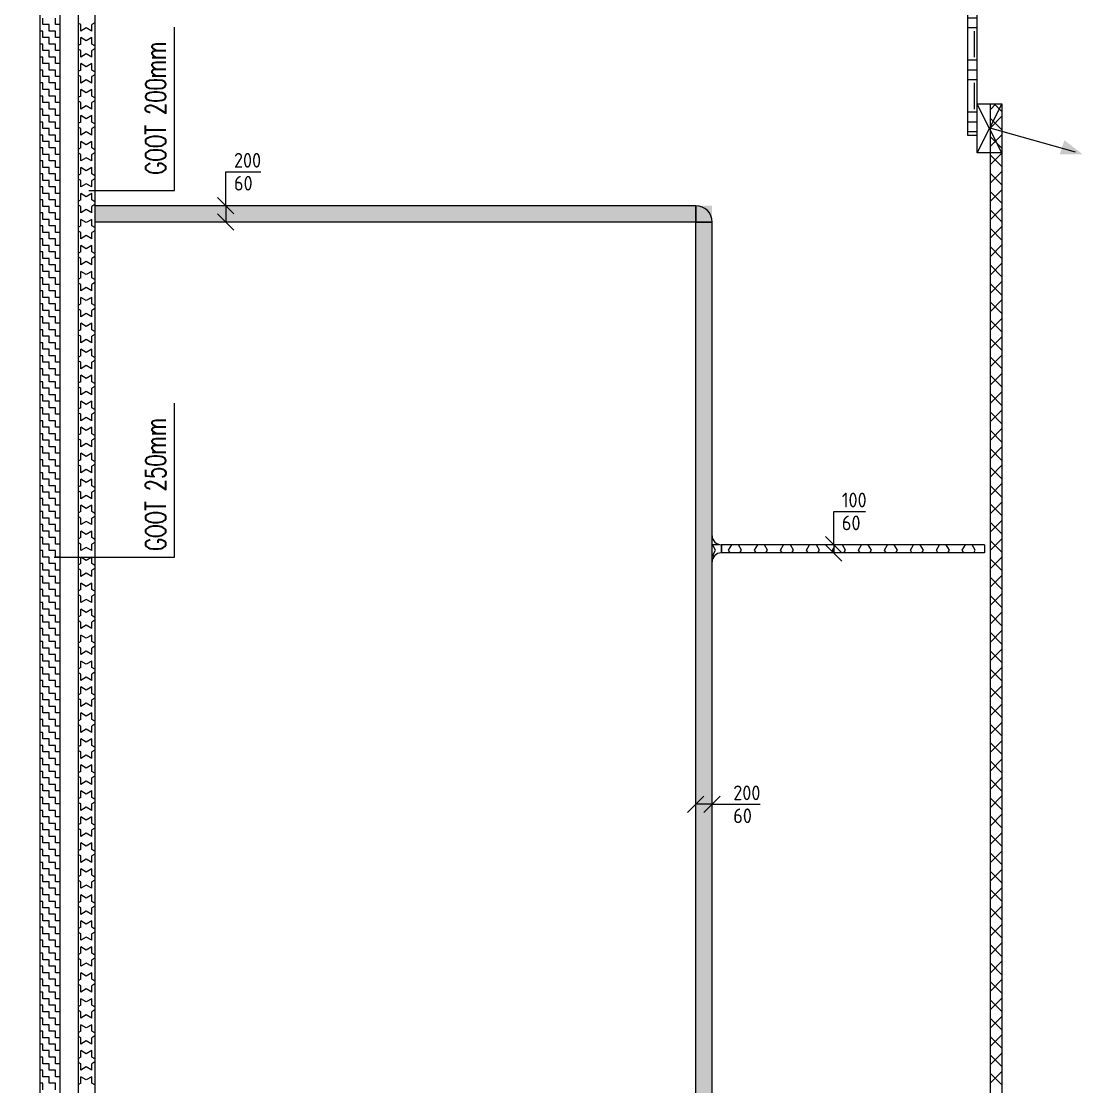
# Model space of a CAD drawing. Header units: millimetres. Extents: x -3262 to 113774, y 0 to 217478.
# Drawn here: x 57602 to 70578, y 180240 to 193261 of the extents above; entities that cross this region are included whole.
import ezdxf

# ---------------------------------------------------------------- set-up
doc = ezdxf.new("R2010")
doc.units = ezdxf.units.MM
doc.header["$LTSCALE"] = 100
for name, color, linetype in [('BL$4----_STEMPEL', 7, 'Continuous'), ('ByLayer', 2, 'Continuous'), ('EL6131--_ENERGIEBEDR (1996)', 2, 'Continuous'), ('EL6131--_GEBOUWINST (1996)', 2, 'Continuous'), ('EL6131--_KG_D', 3, 'Continuous'), ('EM6131--_KG', 1, 'Continuous')]:
    doc.layers.add(name, color=color, linetype=linetype)
doc.styles.add('buro-018', font='BUROFONT.shx', dxfattribs={"height": 180})
doc.styles.add('CofelyArial', font='arial.ttf')
doc.styles.add('ROMANS', font='ROMANS', dxfattribs={"width": 0.7})
doc.styles.add('STABICAD-018', font='ISOCP.SHX', dxfattribs={"height": 1.8})

# ---------------------------------------------------------------- blocks, each defined once
blk = doc.blocks.new('*X80')
at = {"color": 0}
for p, q in [((18552, 8673), (18692, 8813)), ((18716, 8673), (18576, 8813)), ((18776, 8673), (18916, 8813)), ((18941, 8673), (18801, 8813)), ((19001, 8673), (19141, 8813)), ((19165, 8673), (19025, 8813)), ((19225, 8673), (19365, 8813)), ((19390, 8673), (19250, 8813)), ((19450, 8673), (19590, 8813)), ((19614, 8673), (19474, 8813)), ((19674, 8673), (19814, 8813)), ((19839, 8673), (19699, 8813)), ((19899, 8673), (20039, 8813)), ((20064, 8673), (19924, 8813)), ((20123, 8673), (20263, 8813)), ((20288, 8673), (20148, 8813)), ((20348, 8673), (20488, 8813)), ((20513, 8673), (20373, 8813)), ((20572, 8673), (20712, 8813)), ((20737, 8673), (20597, 8813)), ((20797, 8673), (20937, 8813)), ((20962, 8673), (20822, 8813)), ((21021, 8673), (21161, 8813)), ((21186, 8673), (21046, 8813)), ((21246, 8673), (21386, 8813)), ((21411, 8673), (21271, 8813)), ((21470, 8673), (21610, 8813)), ((21635, 8673), (21495, 8813)), ((21695, 8673), (21835, 8813)), ((21860, 8673), (21720, 8813)), ((21919, 8673), (22059, 8813)), ((22084, 8673), (21944, 8813)), ((22144, 8673), (22284, 8813)), ((22309, 8673), (22169, 8813)), ((22368, 8673), (22508, 8813)), ((22533, 8673), (22393, 8813)), ((22593, 8673), (22733, 8813)), ((22758, 8673), (22618, 8813)), ((22817, 8673), (22957, 8813)), ((22982, 8673), (22842, 8813)), ((23042, 8673), (23182, 8813)), ((23207, 8673), (23067, 8813)), ((23266, 8673), (23406, 8813)), ((23431, 8673), (23291, 8813)), ((23491, 8673), (23631, 8813)), ((23656, 8673), (23516, 8813)), ((23715, 8673), (23855, 8813)), ((23880, 8673), (23740, 8813)), ((23940, 8673), (24080, 8813)), ((24105, 8673), (23965, 8813)), ((24164, 8673), (24304, 8813)), ((24329, 8673), (24189, 8813)), ((24389, 8673), (24529, 8813)), ((24554, 8673), (24414, 8813)), ((24613, 8673), (24753, 8813)), ((24778, 8673), (24638, 8813)), ((24838, 8673), (24978, 8813)), ((25003, 8673), (24863, 8813)), ((25062, 8673), (25202, 8813)), ((25227, 8673), (25087, 8813)), ((25287, 8673), (25427, 8813)), ((25452, 8673), (25312, 8813)), ((25511, 8673), (25651, 8813)), ((25676, 8673), (25536, 8813)), ((25736, 8673), (25876, 8813)), ((25901, 8673), (25761, 8813)), ((25960, 8673), (26100, 8813)), ((26125, 8673), (25985, 8813)), ((26185, 8673), (26325, 8813)), ((26350, 8673), (26210, 8813)), ((26409, 8673), (26549, 8813)), ((26574, 8673), (26434, 8813)), ((26634, 8673), (26774, 8813)), ((26799, 8673), (26659, 8813)), ((26858, 8673), (26998, 8813)), ((27023, 8673), (26883, 8813)), ((27083, 8673), (27223, 8813)), ((27248, 8673), (27108, 8813)), ((27307, 8673), (27447, 8813)), ((27472, 8673), (27332, 8813)), ((27532, 8673), (27672, 8813)), ((27697, 8673), (27557, 8813)), ((27756, 8673), (27896, 8813)), ((27921, 8673), (27781, 8813)), ((27981, 8673), (28121, 8813)), ((28146, 8673), (28006, 8813)), ((28205, 8673), (28345, 8813)), ((28370, 8673), (28230, 8813)), ((28430, 8673), (28570, 8813)), ((28595, 8673), (28455, 8813)), ((28654, 8673), (28794, 8813)), ((28819, 8673), (28679, 8813)), ((28879, 8673), (29019, 8813)), ((29044, 8673), (28904, 8813)), ((29103, 8673), (29243, 8813)), ((29268, 8673), (29128, 8813)), ((29328, 8673), (29468, 8813)), ((29493, 8673), (29353, 8813)), ((29552, 8673), (29692, 8813)), ((29717, 8673), (29577, 8813)), ((29777, 8673), (29917, 8813)), ((29942, 8673), (29802, 8813)), ((30001, 8673), (30141, 8813)), ((30166, 8673), (30026, 8813)), ((30226, 8673), (30366, 8813)), ((30391, 8673), (30251, 8813)), ((30450, 8673), (30543, 8766)), ((30543, 8745), (30475, 8813))]:
    blk.add_line(p, q, dxfattribs=at)
blk = doc.blocks.new('NV-1')
at = {"layer": 'ByLayer'}
for p, q in [((0, 4), (7.91, 0)), ((0, 0), (7.91, 4))]:
    blk.add_line(p, q, dxfattribs=at)
blk.add_lwpolyline([(0, 0), (8, 0), (8, 4), (0, 4)], close=True, dxfattribs=at)
blk = doc.blocks.new('PIJL-UIT')
at = {"layer": 'ByLayer', "color": 2}
blk.add_line((0, 0), (2.92, 10.41), dxfattribs=at)
blk.add_solid([(3.23, 11.35), (1.51, 9.11), (3.24, 8.54)], dxfattribs=at)
blk = doc.blocks.new('*X100')
at = {"color": 0}
for p, q in [((30162, 9009), (30162, 9009)), ((30202, 8973), (30202, 9093)), ((30321, 8973), (30321, 9093)), ((30440, 8973), (30440, 9093)), ((30480, 9009), (30798, 9009)), ((30837, 8973), (30837, 9093)), ((30956, 8973), (30956, 9093)), ((31075, 8973), (31075, 9093)), ((31115, 9009), (31432, 9009)), ((31472, 8973), (31472, 9093)), ((31591, 8973), (31591, 9093)), ((31710, 8973), (31710, 9093)), ((31750, 9009), (32068, 9009)), ((32107, 8973), (32107, 9093)), ((32226, 8973), (32226, 9093)), ((32345, 8973), (32345, 9093)), ((32385, 9009), (32702, 9009)), ((32742, 8973), (32742, 9093)), ((32861, 8973), (32861, 9093)), ((32980, 8973), (32980, 9093)), ((33020, 9009), (33338, 9009)), ((33377, 8973), (33377, 9093)), ((33496, 8973), (33496, 9093)), ((33615, 8973), (33615, 9093)), ((33655, 9009), (33972, 9009)), ((34012, 8973), (34012, 9093)), ((34131, 8973), (34131, 9093)), ((34250, 8973), (34250, 9093)), ((34290, 9009), (34608, 9009)), ((34647, 8973), (34647, 9093)), ((34766, 8973), (34766, 9093)), ((34885, 8973), (34885, 9093)), ((34925, 9009), (35242, 9009)), ((35282, 8973), (35282, 9093)), ((35401, 8973), (35401, 9093)), ((35520, 8973), (35520, 9093)), ((35560, 9009), (35878, 9009)), ((35917, 8973), (35917, 9093)), ((36036, 8973), (36036, 9093)), ((36155, 8973), (36155, 9093)), ((36195, 9009), (36512, 9009)), ((36552, 8973), (36552, 9093)), ((36671, 8973), (36671, 9093)), ((36790, 8973), (36790, 9093)), ((36830, 9009), (37148, 9009)), ((37187, 8973), (37187, 9093)), ((37306, 8973), (37306, 9093)), ((37425, 8973), (37425, 9093)), ((37465, 9009), (37782, 9009)), ((37822, 8973), (37822, 9093)), ((37941, 8973), (37941, 9093)), ((38060, 8973), (38060, 9093)), ((38100, 9009), (38418, 9009)), ((38457, 8973), (38457, 9093)), ((38576, 8973), (38576, 9093)), ((38695, 8973), (38695, 9093)), ((38735, 9009), (39052, 9009)), ((39092, 8973), (39092, 9093)), ((39211, 8973), (39211, 9093)), ((39330, 8973), (39330, 9093)), ((39370, 9009), (39688, 9009)), ((39727, 8973), (39727, 9093)), ((39846, 8973), (39846, 9093)), ((39965, 8973), (39965, 9093)), ((40005, 9009), (40322, 9009)), ((40362, 8973), (40362, 9093)), ((40481, 8973), (40481, 9093)), ((40600, 8973), (40600, 9093)), ((40640, 9009), (40958, 9009)), ((40997, 8973), (40997, 9093)), ((41116, 8973), (41116, 9093)), ((41235, 8973), (41235, 9093)), ((41275, 9009), (41592, 9009)), ((41632, 8973), (41632, 9093)), ((41751, 8973), (41751, 9093))]:
    blk.add_line(p, q, dxfattribs=at)
blk = doc.blocks.new('*X103')
at = {"color": 0}
for p, q in [((18494, 20399), (18574, 20399)), ((18574, 20399), (18574, 20436)), ((18574, 20320), (18653, 20320)), ((18574, 20241), (18574, 20320)), ((18653, 20399), (18732, 20399)), ((18653, 20320), (18653, 20399)), ((18732, 20399), (18732, 20436)), ((18732, 20320), (18812, 20320)), ((18732, 20241), (18732, 20320)), ((18812, 20399), (18891, 20399)), ((18812, 20320), (18812, 20399)), ((18891, 20399), (18891, 20436)), ((18891, 20320), (18971, 20320)), ((18891, 20241), (18891, 20320)), ((18971, 20399), (19050, 20399)), ((18971, 20320), (18971, 20399)), ((19050, 20399), (19050, 20436)), ((19050, 20320), (19129, 20320)), ((19050, 20241), (19050, 20320)), ((19129, 20399), (19209, 20399)), ((19129, 20320), (19129, 20399)), ((19209, 20399), (19209, 20436)), ((19209, 20320), (19288, 20320)), ((19209, 20241), (19209, 20320)), ((19288, 20399), (19368, 20399)), ((19288, 20320), (19288, 20399)), ((19368, 20399), (19368, 20436)), ((19368, 20320), (19447, 20320)), ((19368, 20241), (19368, 20320)), ((19447, 20399), (19526, 20399)), ((19447, 20320), (19447, 20399)), ((19526, 20399), (19526, 20436)), ((19526, 20320), (19606, 20320)), ((19526, 20241), (19526, 20320)), ((19606, 20399), (19685, 20399)), ((19606, 20320), (19606, 20399)), ((19685, 20399), (19685, 20436)), ((19685, 20320), (19764, 20320)), ((19685, 20241), (19685, 20320)), ((19764, 20399), (19844, 20399)), ((19764, 20320), (19764, 20399)), ((19844, 20399), (19844, 20436)), ((19844, 20320), (19923, 20320)), ((19844, 20241), (19844, 20320)), ((19923, 20399), (20002, 20399)), ((19923, 20320), (19923, 20399)), ((20002, 20399), (20002, 20436)), ((20002, 20320), (20082, 20320)), ((20002, 20241), (20002, 20320)), ((20082, 20399), (20161, 20399)), ((20082, 20320), (20082, 20399)), ((20161, 20399), (20161, 20436)), ((20161, 20320), (20241, 20320)), ((20161, 20241), (20161, 20320)), ((20241, 20399), (20320, 20399)), ((20241, 20320), (20241, 20399)), ((20320, 20399), (20320, 20436)), ((20320, 20320), (20399, 20320)), ((20320, 20241), (20320, 20320)), ((20399, 20399), (20479, 20399)), ((20399, 20320), (20399, 20399)), ((20479, 20399), (20479, 20436)), ((20479, 20320), (20558, 20320)), ((20479, 20241), (20479, 20320)), ((20558, 20399), (20638, 20399)), ((20558, 20320), (20558, 20399)), ((20638, 20399), (20638, 20436)), ((20638, 20320), (20717, 20320)), ((20638, 20241), (20638, 20320)), ((20717, 20399), (20796, 20399)), ((20717, 20320), (20717, 20399)), ((20796, 20399), (20796, 20436)), ((20796, 20320), (20876, 20320)), ((20796, 20241), (20796, 20320)), ((20876, 20399), (20955, 20399)), ((20876, 20320), (20876, 20399)), ((20955, 20399), (20955, 20436)), ((20955, 20320), (21034, 20320)), ((20955, 20241), (20955, 20320)), ((21034, 20399), (21114, 20399)), ((21034, 20320), (21034, 20399)), ((21114, 20399), (21114, 20436)), ((21114, 20320), (21193, 20320)), ((21114, 20241), (21114, 20320)), ((21193, 20399), (21272, 20399)), ((21193, 20320), (21193, 20399)), ((21272, 20399), (21272, 20436)), ((21272, 20320), (21352, 20320)), ((21272, 20241), (21272, 20320)), ((21352, 20399), (21431, 20399)), ((21352, 20320), (21352, 20399)), ((21431, 20399), (21431, 20436)), ((21431, 20320), (21511, 20320)), ((21431, 20241), (21431, 20320)), ((21511, 20399), (21590, 20399)), ((21511, 20320), (21511, 20399)), ((21590, 20399), (21590, 20436)), ((21590, 20320), (21669, 20320)), ((21590, 20241), (21590, 20320)), ((21669, 20399), (21749, 20399)), ((21669, 20320), (21669, 20399)), ((21749, 20399), (21749, 20436)), ((21749, 20320), (21828, 20320)), ((21749, 20241), (21749, 20320)), ((21828, 20399), (21908, 20399)), ((21828, 20320), (21828, 20399)), ((21908, 20399), (21908, 20436)), ((21908, 20320), (21987, 20320)), ((21908, 20241), (21908, 20320)), ((21987, 20399), (22066, 20399)), ((21987, 20320), (21987, 20399)), ((22066, 20399), (22066, 20436)), ((22066, 20320), (22146, 20320)), ((22066, 20241), (22066, 20320)), ((22146, 20399), (22225, 20399)), ((22146, 20320), (22146, 20399)), ((22225, 20399), (22225, 20436)), ((22225, 20320), (22304, 20320)), ((22225, 20241), (22225, 20320)), ((22304, 20399), (22384, 20399)), ((22304, 20320), (22304, 20399)), ((22384, 20399), (22384, 20436)), ((22384, 20320), (22463, 20320)), ((22384, 20241), (22384, 20320)), ((22463, 20399), (22542, 20399)), ((22463, 20320), (22463, 20399)), ((22542, 20399), (22542, 20436)), ((22542, 20320), (22622, 20320)), ((22542, 20241), (22542, 20320)), ((22622, 20399), (22701, 20399)), ((22622, 20320), (22622, 20399)), ((22701, 20399), (22701, 20436)), ((22701, 20320), (22781, 20320)), ((22701, 20241), (22701, 20320)), ((22781, 20399), (22860, 20399)), ((22781, 20320), (22781, 20399)), ((22860, 20399), (22860, 20436)), ((22860, 20320), (22939, 20320)), ((22860, 20241), (22860, 20320)), ((22939, 20399), (23019, 20399)), ((22939, 20320), (22939, 20399)), ((23019, 20399), (23019, 20436)), ((23019, 20320), (23098, 20320)), ((23019, 20241), (23019, 20320)), ((23098, 20399), (23178, 20399)), ((23098, 20320), (23098, 20399)), ((23178, 20399), (23178, 20436)), ((23178, 20320), (23257, 20320)), ((23178, 20241), (23178, 20320)), ((23257, 20399), (23336, 20399)), ((23257, 20320), (23257, 20399)), ((23336, 20399), (23336, 20436)), ((23336, 20320), (23416, 20320)), ((23336, 20241), (23336, 20320)), ((23416, 20399), (23495, 20399)), ((23416, 20320), (23416, 20399)), ((23495, 20399), (23495, 20436)), ((23495, 20320), (23574, 20320)), ((23495, 20241), (23495, 20320)), ((23574, 20399), (23654, 20399)), ((23574, 20320), (23574, 20399)), ((23654, 20399), (23654, 20436)), ((23654, 20320), (23733, 20320)), ((23654, 20241), (23654, 20320)), ((23733, 20399), (23812, 20399)), ((23733, 20320), (23733, 20399)), ((23812, 20399), (23812, 20436)), ((23812, 20320), (23892, 20320)), ((23812, 20241), (23812, 20320)), ((23892, 20399), (23971, 20399)), ((23892, 20320), (23892, 20399)), ((23971, 20399), (23971, 20436)), ((23971, 20320), (24051, 20320)), ((23971, 20241), (23971, 20320)), ((24051, 20399), (24130, 20399)), ((24051, 20320), (24051, 20399)), ((24130, 20399), (24130, 20436)), ((24130, 20320), (24209, 20320)), ((24130, 20241), (24130, 20320)), ((24209, 20399), (24289, 20399)), ((24209, 20320), (24209, 20399)), ((24289, 20399), (24289, 20436)), ((24289, 20320), (24368, 20320)), ((24289, 20241), (24289, 20320)), ((24368, 20399), (24448, 20399)), ((24368, 20320), (24368, 20399)), ((24448, 20399), (24448, 20436)), ((24448, 20320), (24527, 20320)), ((24448, 20241), (24448, 20320)), ((24527, 20399), (24606, 20399)), ((24527, 20320), (24527, 20399)), ((24606, 20399), (24606, 20436)), ((24606, 20320), (24686, 20320)), ((24606, 20241), (24606, 20320)), ((24686, 20399), (24765, 20399)), ((24686, 20320), (24686, 20399)), ((24765, 20399), (24765, 20436)), ((24765, 20320), (24844, 20320)), ((24765, 20241), (24765, 20320)), ((24844, 20399), (24924, 20399)), ((24844, 20320), (24844, 20399)), ((24924, 20399), (24924, 20436)), ((24924, 20320), (25003, 20320)), ((24924, 20241), (24924, 20320)), ((25003, 20399), (25082, 20399)), ((25003, 20320), (25003, 20399)), ((25082, 20399), (25082, 20436)), ((25082, 20320), (25162, 20320)), ((25082, 20241), (25082, 20320)), ((25162, 20399), (25241, 20399)), ((25162, 20320), (25162, 20399)), ((25241, 20399), (25241, 20436)), ((25241, 20320), (25321, 20320)), ((25241, 20241), (25241, 20320)), ((25321, 20399), (25400, 20399)), ((25321, 20320), (25321, 20399)), ((25400, 20399), (25400, 20436)), ((25400, 20320), (25479, 20320)), ((25400, 20241), (25400, 20320)), ((25479, 20399), (25559, 20399)), ((25479, 20320), (25479, 20399)), ((25559, 20399), (25559, 20436)), ((25559, 20320), (25638, 20320)), ((25559, 20241), (25559, 20320)), ((25638, 20399), (25718, 20399)), ((25638, 20320), (25638, 20399)), ((25718, 20399), (25718, 20436)), ((25718, 20320), (25797, 20320)), ((25718, 20241), (25718, 20320)), ((25797, 20399), (25876, 20399)), ((25797, 20320), (25797, 20399)), ((25876, 20399), (25876, 20436)), ((25876, 20320), (25956, 20320)), ((25876, 20241), (25876, 20320)), ((25956, 20399), (26035, 20399)), ((25956, 20320), (25956, 20399)), ((26035, 20399), (26035, 20436)), ((26035, 20320), (26114, 20320)), ((26035, 20241), (26035, 20320)), ((26114, 20399), (26194, 20399)), ((26114, 20320), (26114, 20399)), ((26194, 20399), (26194, 20436)), ((26194, 20320), (26273, 20320)), ((26194, 20241), (26194, 20320)), ((26273, 20399), (26352, 20399)), ((26273, 20320), (26273, 20399)), ((26352, 20399), (26352, 20436)), ((26352, 20320), (26432, 20320)), ((26352, 20241), (26352, 20320)), ((26432, 20399), (26511, 20399)), ((26432, 20320), (26432, 20399)), ((26511, 20399), (26511, 20436)), ((26511, 20320), (26591, 20320)), ((26511, 20241), (26511, 20320)), ((26591, 20399), (26670, 20399)), ((26591, 20320), (26591, 20399)), ((26670, 20399), (26670, 20436)), ((26670, 20320), (26749, 20320)), ((26670, 20241), (26670, 20320)), ((26749, 20399), (26829, 20399)), ((26749, 20320), (26749, 20399)), ((26829, 20399), (26829, 20436)), ((26829, 20320), (26908, 20320)), ((26829, 20241), (26829, 20320)), ((26908, 20399), (26988, 20399)), ((26908, 20320), (26908, 20399)), ((26988, 20399), (26988, 20436)), ((26988, 20320), (27067, 20320)), ((26988, 20241), (26988, 20320)), ((27067, 20399), (27146, 20399)), ((27067, 20320), (27067, 20399)), ((27146, 20399), (27146, 20436)), ((27146, 20320), (27226, 20320)), ((27146, 20241), (27146, 20320)), ((27226, 20399), (27305, 20399)), ((27226, 20320), (27226, 20399)), ((27305, 20399), (27305, 20436)), ((27305, 20320), (27384, 20320)), ((27305, 20241), (27305, 20320)), ((27384, 20399), (27464, 20399)), ((27384, 20320), (27384, 20399)), ((27464, 20399), (27464, 20436)), ((27464, 20320), (27543, 20320)), ((27464, 20241), (27464, 20320)), ((27543, 20399), (27622, 20399)), ((27543, 20320), (27543, 20399)), ((27622, 20399), (27622, 20436)), ((27622, 20320), (27702, 20320)), ((27622, 20241), (27622, 20320)), ((27702, 20399), (27781, 20399)), ((27702, 20320), (27702, 20399)), ((27781, 20399), (27781, 20436)), ((27781, 20320), (27861, 20320)), ((27781, 20241), (27781, 20320)), ((27861, 20399), (27940, 20399)), ((27861, 20320), (27861, 20399)), ((27940, 20399), (27940, 20436)), ((27940, 20320), (28019, 20320)), ((27940, 20241), (27940, 20320)), ((28019, 20399), (28099, 20399)), ((28019, 20320), (28019, 20399)), ((28099, 20399), (28099, 20436)), ((28099, 20320), (28178, 20320)), ((28099, 20241), (28099, 20320)), ((28178, 20399), (28258, 20399)), ((28178, 20320), (28178, 20399)), ((28258, 20399), (28258, 20436)), ((28258, 20320), (28337, 20320)), ((28258, 20241), (28258, 20320)), ((28337, 20399), (28416, 20399)), ((28337, 20320), (28337, 20399)), ((28416, 20399), (28416, 20436)), ((28416, 20320), (28496, 20320)), ((28416, 20241), (28416, 20320)), ((28496, 20399), (28575, 20399)), ((28496, 20320), (28496, 20399)), ((28575, 20399), (28575, 20436)), ((28575, 20320), (28654, 20320)), ((28575, 20241), (28575, 20320)), ((28654, 20399), (28734, 20399)), ((28654, 20320), (28654, 20399)), ((28734, 20399), (28734, 20436)), ((28734, 20320), (28813, 20320)), ((28734, 20241), (28734, 20320)), ((28813, 20399), (28892, 20399)), ((28813, 20320), (28813, 20399)), ((28892, 20399), (28892, 20436)), ((28892, 20320), (28972, 20320)), ((28892, 20241), (28892, 20320)), ((28972, 20399), (29051, 20399)), ((28972, 20320), (28972, 20399)), ((29051, 20399), (29051, 20436)), ((29051, 20320), (29131, 20320)), ((29051, 20241), (29051, 20320)), ((29131, 20399), (29210, 20399)), ((29131, 20320), (29131, 20399)), ((29210, 20399), (29210, 20436)), ((29210, 20320), (29289, 20320)), ((29210, 20241), (29210, 20320)), ((29289, 20399), (29369, 20399)), ((29289, 20320), (29289, 20399)), ((29369, 20399), (29369, 20436)), ((29369, 20320), (29448, 20320)), ((29369, 20241), (29369, 20320)), ((29448, 20399), (29528, 20399)), ((29448, 20320), (29448, 20399)), ((29528, 20399), (29528, 20436)), ((29528, 20320), (29607, 20320)), ((29528, 20241), (29528, 20320)), ((29607, 20399), (29686, 20399)), ((29607, 20320), (29607, 20399)), ((29686, 20399), (29686, 20436)), ((29686, 20320), (29766, 20320)), ((29686, 20241), (29686, 20320)), ((29766, 20399), (29845, 20399)), ((29766, 20320), (29766, 20399)), ((29845, 20399), (29845, 20436)), ((29845, 20320), (29924, 20320)), ((29845, 20241), (29845, 20320)), ((29924, 20399), (30004, 20399)), ((29924, 20320), (29924, 20399)), ((30004, 20399), (30004, 20436)), ((30004, 20320), (30083, 20320)), ((30004, 20241), (30004, 20320)), ((30083, 20399), (30162, 20399)), ((30083, 20320), (30083, 20399)), ((30162, 20399), (30162, 20436)), ((30162, 20320), (30242, 20320)), ((30162, 20241), (30162, 20320)), ((30242, 20399), (30321, 20399)), ((30242, 20320), (30242, 20399)), ((30321, 20399), (30321, 20436)), ((30321, 20320), (30401, 20320)), ((30321, 20241), (30321, 20320)), ((30401, 20399), (30480, 20399)), ((30401, 20320), (30401, 20399)), ((30480, 20399), (30480, 20436)), ((30480, 20320), (30559, 20320)), ((30480, 20241), (30480, 20320)), ((30559, 20399), (30639, 20399)), ((30559, 20320), (30559, 20399)), ((30639, 20399), (30639, 20436)), ((30639, 20320), (30718, 20320)), ((30639, 20241), (30639, 20320)), ((30718, 20399), (30798, 20399)), ((30718, 20320), (30718, 20399)), ((30798, 20399), (30798, 20436)), ((30798, 20320), (30877, 20320)), ((30798, 20241), (30798, 20320)), ((30877, 20399), (30956, 20399)), ((30877, 20320), (30877, 20399)), ((30956, 20399), (30956, 20436)), ((30956, 20320), (31036, 20320)), ((30956, 20241), (30956, 20320)), ((31036, 20399), (31115, 20399)), ((31036, 20320), (31036, 20399)), ((31115, 20399), (31115, 20436)), ((31115, 20320), (31194, 20320)), ((31115, 20241), (31115, 20320)), ((31194, 20399), (31274, 20399)), ((31194, 20320), (31194, 20399)), ((31274, 20399), (31274, 20436)), ((31274, 20320), (31353, 20320)), ((31274, 20241), (31274, 20320)), ((31353, 20399), (31432, 20399)), ((31353, 20320), (31353, 20399)), ((31432, 20399), (31432, 20436)), ((31432, 20320), (31512, 20320)), ((31432, 20241), (31432, 20320)), ((31512, 20399), (31591, 20399)), ((31512, 20320), (31512, 20399)), ((18494, 20241), (18574, 20241)), ((18653, 20241), (18732, 20241)), ((18653, 20186), (18653, 20241)), ((18812, 20241), (18891, 20241)), ((18812, 20186), (18812, 20241)), ((18971, 20241), (19050, 20241)), ((18971, 20186), (18971, 20241)), ((19129, 20241), (19209, 20241)), ((19129, 20186), (19129, 20241)), ((19288, 20241), (19368, 20241)), ((19288, 20186), (19288, 20241)), ((19447, 20241), (19526, 20241)), ((19447, 20186), (19447, 20241)), ((19606, 20241), (19685, 20241)), ((19606, 20186), (19606, 20241)), ((19764, 20241), (19844, 20241)), ((19764, 20186), (19764, 20241)), ((19923, 20241), (20002, 20241)), ((19923, 20186), (19923, 20241)), ((20082, 20241), (20161, 20241)), ((20082, 20186), (20082, 20241)), ((20241, 20241), (20320, 20241)), ((20241, 20186), (20241, 20241)), ((20399, 20241), (20479, 20241)), ((20399, 20186), (20399, 20241)), ((20558, 20241), (20638, 20241)), ((20558, 20186), (20558, 20241)), ((20717, 20241), (20796, 20241)), ((20717, 20186), (20717, 20241)), ((20876, 20241), (20955, 20241)), ((20876, 20186), (20876, 20241)), ((21034, 20241), (21114, 20241)), ((21034, 20186), (21034, 20241)), ((21193, 20241), (21272, 20241)), ((21193, 20186), (21193, 20241)), ((21352, 20241), (21431, 20241)), ((21352, 20186), (21352, 20241)), ((21511, 20241), (21590, 20241)), ((21511, 20186), (21511, 20241)), ((21669, 20241), (21749, 20241)), ((21669, 20186), (21669, 20241)), ((21828, 20241), (21908, 20241)), ((21828, 20186), (21828, 20241)), ((21987, 20241), (22066, 20241)), ((21987, 20186), (21987, 20241)), ((22146, 20241), (22225, 20241)), ((22146, 20186), (22146, 20241)), ((22304, 20241), (22384, 20241)), ((22304, 20186), (22304, 20241)), ((22463, 20241), (22542, 20241)), ((22463, 20186), (22463, 20241)), ((22622, 20241), (22701, 20241)), ((22622, 20186), (22622, 20241)), ((22781, 20241), (22860, 20241)), ((22781, 20186), (22781, 20241)), ((22939, 20241), (23019, 20241)), ((22939, 20186), (22939, 20241)), ((23098, 20241), (23178, 20241)), ((23098, 20186), (23098, 20241)), ((23257, 20241), (23336, 20241)), ((23257, 20186), (23257, 20241)), ((23416, 20241), (23495, 20241)), ((23416, 20186), (23416, 20241)), ((23574, 20241), (23654, 20241)), ((23574, 20186), (23574, 20241)), ((23733, 20241), (23812, 20241)), ((23733, 20186), (23733, 20241)), ((23892, 20241), (23971, 20241)), ((23892, 20186), (23892, 20241)), ((24051, 20241), (24130, 20241)), ((24051, 20186), (24051, 20241)), ((24209, 20241), (24289, 20241)), ((24209, 20186), (24209, 20241)), ((24368, 20241), (24448, 20241)), ((24368, 20186), (24368, 20241)), ((24527, 20241), (24606, 20241)), ((24527, 20186), (24527, 20241)), ((24686, 20241), (24765, 20241)), ((24686, 20186), (24686, 20241)), ((24844, 20241), (24924, 20241)), ((24844, 20186), (24844, 20241)), ((25003, 20241), (25082, 20241)), ((25003, 20186), (25003, 20241)), ((25162, 20241), (25241, 20241)), ((25162, 20186), (25162, 20241)), ((25321, 20241), (25400, 20241)), ((25321, 20186), (25321, 20241)), ((25479, 20241), (25559, 20241)), ((25479, 20186), (25479, 20241)), ((25638, 20241), (25718, 20241)), ((25638, 20186), (25638, 20241)), ((25797, 20241), (25876, 20241)), ((25797, 20186), (25797, 20241)), ((25956, 20241), (26035, 20241)), ((25956, 20186), (25956, 20241)), ((26114, 20241), (26194, 20241)), ((26114, 20186), (26114, 20241)), ((26273, 20241), (26352, 20241)), ((26273, 20186), (26273, 20241)), ((26432, 20241), (26511, 20241)), ((26432, 20186), (26432, 20241)), ((26591, 20241), (26670, 20241)), ((26591, 20186), (26591, 20241)), ((26749, 20241), (26829, 20241)), ((26749, 20186), (26749, 20241)), ((26908, 20241), (26988, 20241)), ((26908, 20186), (26908, 20241)), ((27067, 20241), (27146, 20241)), ((27067, 20186), (27067, 20241)), ((27226, 20241), (27305, 20241)), ((27226, 20186), (27226, 20241)), ((27384, 20241), (27464, 20241)), ((27384, 20186), (27384, 20241)), ((27543, 20241), (27622, 20241)), ((27543, 20186), (27543, 20241)), ((27702, 20241), (27781, 20241)), ((27702, 20186), (27702, 20241)), ((27861, 20241), (27940, 20241)), ((27861, 20186), (27861, 20241)), ((28019, 20241), (28099, 20241)), ((28019, 20186), (28019, 20241)), ((28178, 20241), (28258, 20241)), ((28178, 20186), (28178, 20241)), ((28337, 20241), (28416, 20241)), ((28337, 20186), (28337, 20241)), ((28496, 20241), (28575, 20241)), ((28496, 20186), (28496, 20241)), ((28654, 20241), (28734, 20241)), ((28654, 20186), (28654, 20241)), ((28813, 20241), (28892, 20241)), ((28813, 20186), (28813, 20241)), ((28972, 20241), (29051, 20241)), ((28972, 20186), (28972, 20241)), ((29131, 20241), (29210, 20241)), ((29131, 20186), (29131, 20241)), ((29289, 20241), (29369, 20241)), ((29289, 20186), (29289, 20241)), ((29448, 20241), (29528, 20241)), ((29448, 20186), (29448, 20241)), ((29607, 20241), (29686, 20241)), ((29607, 20186), (29607, 20241)), ((29766, 20241), (29845, 20241)), ((29766, 20186), (29766, 20241)), ((29924, 20241), (30004, 20241)), ((29924, 20186), (29924, 20241)), ((30083, 20241), (30162, 20241)), ((30083, 20186), (30083, 20241)), ((30242, 20241), (30321, 20241)), ((30242, 20186), (30242, 20241)), ((30401, 20241), (30480, 20241)), ((30401, 20186), (30401, 20241)), ((30559, 20241), (30639, 20241)), ((30559, 20186), (30559, 20241)), ((30718, 20241), (30798, 20241)), ((30718, 20186), (30718, 20241)), ((30877, 20241), (30956, 20241)), ((30877, 20186), (30877, 20241)), ((31036, 20241), (31115, 20241)), ((31036, 20186), (31036, 20241)), ((31194, 20241), (31274, 20241)), ((31194, 20186), (31194, 20241)), ((31353, 20241), (31432, 20241)), ((31353, 20186), (31353, 20241)), ((31512, 20241), (31591, 20241)), ((31512, 20186), (31512, 20241))]:
    blk.add_line(p, q, dxfattribs=at)
blk = doc.blocks.new('*X104')
at = {"color": 0}
for p, q in [((18574, 19935), (18559, 19960)), ((18574, 19935), (18653, 19935)), ((18613, 19866), (18653, 19935)), ((18732, 19935), (18812, 19935)), ((18772, 19866), (18732, 19935)), ((18812, 19935), (18826, 19960)), ((18891, 19935), (18877, 19960)), ((18891, 19935), (18971, 19935)), ((18931, 19866), (18971, 19935)), ((19050, 19935), (19129, 19935)), ((19090, 19866), (19050, 19935)), ((19129, 19935), (19144, 19960)), ((19209, 19935), (19194, 19960)), ((19209, 19935), (19288, 19935)), ((19248, 19866), (19288, 19935)), ((19407, 19866), (19367, 19935)), ((19367, 19935), (19447, 19935)), ((19447, 19935), (19461, 19960)), ((19526, 19935), (19512, 19960)), ((19526, 19935), (19606, 19935)), ((19566, 19866), (19606, 19935)), ((19685, 19935), (19764, 19935)), ((19725, 19866), (19685, 19935)), ((19764, 19935), (19779, 19960)), ((19844, 19935), (19829, 19960)), ((19844, 19935), (19923, 19935)), ((19883, 19866), (19923, 19935)), ((20002, 19935), (20082, 19935)), ((20042, 19866), (20002, 19935)), ((20082, 19935), (20096, 19960)), ((20161, 19935), (20147, 19960)), ((20161, 19935), (20241, 19935)), ((20201, 19866), (20241, 19935)), ((20320, 19935), (20399, 19935)), ((20360, 19866), (20320, 19935)), ((20399, 19935), (20414, 19960)), ((20479, 19935), (20464, 19960)), ((20479, 19935), (20558, 19935)), ((20518, 19866), (20558, 19935)), ((20677, 19866), (20637, 19935)), ((20637, 19935), (20717, 19935)), ((20717, 19935), (20731, 19960)), ((20796, 19935), (20782, 19960)), ((20796, 19935), (20876, 19935)), ((20836, 19866), (20876, 19935)), ((20955, 19935), (21034, 19935)), ((20995, 19866), (20955, 19935)), ((21034, 19935), (21049, 19960)), ((21114, 19935), (21099, 19960)), ((21114, 19935), (21193, 19935)), ((21153, 19866), (21193, 19935)), ((21272, 19935), (21352, 19935)), ((21312, 19866), (21272, 19935)), ((21352, 19935), (21366, 19960)), ((21431, 19935), (21417, 19960)), ((21431, 19935), (21511, 19935)), ((21471, 19866), (21511, 19935)), ((21590, 19935), (21669, 19935)), ((21630, 19866), (21590, 19935)), ((21669, 19935), (21684, 19960)), ((21749, 19935), (21734, 19960)), ((21749, 19935), (21828, 19935)), ((21788, 19866), (21828, 19935)), ((21947, 19866), (21907, 19935)), ((21907, 19935), (21987, 19935)), ((21987, 19935), (22001, 19960)), ((22066, 19935), (22052, 19960)), ((22066, 19935), (22146, 19935)), ((22106, 19866), (22146, 19935)), ((22225, 19935), (22304, 19935)), ((22265, 19866), (22225, 19935)), ((22304, 19935), (22319, 19960)), ((22384, 19935), (22369, 19960)), ((22384, 19935), (22463, 19935)), ((22423, 19866), (22463, 19935)), ((22542, 19935), (22622, 19935)), ((22582, 19866), (22542, 19935)), ((22622, 19935), (22636, 19960)), ((22701, 19935), (22687, 19960)), ((22701, 19935), (22781, 19935)), ((22741, 19866), (22781, 19935)), ((22860, 19935), (22939, 19935)), ((22900, 19866), (22860, 19935)), ((22939, 19935), (22954, 19960)), ((23019, 19935), (23004, 19960)), ((23019, 19935), (23098, 19935)), ((23058, 19866), (23098, 19935)), ((23217, 19866), (23177, 19935)), ((23177, 19935), (23257, 19935)), ((23257, 19935), (23271, 19960)), ((23336, 19935), (23322, 19960)), ((23336, 19935), (23416, 19935)), ((23376, 19866), (23416, 19935)), ((23495, 19935), (23574, 19935)), ((23535, 19866), (23495, 19935)), ((23574, 19935), (23589, 19960)), ((23654, 19935), (23639, 19960)), ((23654, 19935), (23733, 19935)), ((23693, 19866), (23733, 19935)), ((23812, 19935), (23892, 19935)), ((23852, 19866), (23812, 19935)), ((23892, 19935), (23906, 19960)), ((23971, 19935), (23957, 19960)), ((23971, 19935), (24051, 19935)), ((24011, 19866), (24051, 19935)), ((24130, 19935), (24209, 19935)), ((24170, 19866), (24130, 19935)), ((24209, 19935), (24224, 19960)), ((24289, 19935), (24274, 19960)), ((24289, 19935), (24368, 19935)), ((24328, 19866), (24368, 19935)), ((24487, 19866), (24447, 19935)), ((24447, 19935), (24527, 19935)), ((24527, 19935), (24541, 19960)), ((24606, 19935), (24592, 19960)), ((24606, 19935), (24686, 19935)), ((24646, 19866), (24686, 19935)), ((24765, 19935), (24844, 19935)), ((24805, 19866), (24765, 19935)), ((24844, 19935), (24859, 19960)), ((24924, 19935), (24909, 19960)), ((24924, 19935), (25003, 19935)), ((24963, 19866), (25003, 19935)), ((25082, 19935), (25162, 19935)), ((25122, 19866), (25082, 19935)), ((25162, 19935), (25176, 19960)), ((25241, 19935), (25227, 19960)), ((25241, 19935), (25321, 19935)), ((25281, 19866), (25321, 19935)), ((25400, 19935), (25479, 19935)), ((25440, 19866), (25400, 19935)), ((25479, 19935), (25494, 19960)), ((25559, 19935), (25544, 19960)), ((25559, 19935), (25638, 19935)), ((25598, 19866), (25638, 19935)), ((25757, 19866), (25717, 19935)), ((25717, 19935), (25797, 19935)), ((25797, 19935), (25811, 19960)), ((25876, 19935), (25862, 19960)), ((25876, 19935), (25956, 19935)), ((25916, 19866), (25956, 19935)), ((26035, 19935), (26114, 19935)), ((26075, 19866), (26035, 19935)), ((26114, 19935), (26129, 19960)), ((26194, 19935), (26179, 19960)), ((26194, 19935), (26273, 19935)), ((26233, 19866), (26273, 19935)), ((26352, 19935), (26432, 19935)), ((26392, 19866), (26352, 19935)), ((26432, 19935), (26446, 19960)), ((26511, 19935), (26497, 19960)), ((26511, 19935), (26591, 19935)), ((26551, 19866), (26591, 19935)), ((26670, 19935), (26749, 19935)), ((26710, 19866), (26670, 19935)), ((26749, 19935), (26764, 19960)), ((26829, 19935), (26814, 19960)), ((26829, 19935), (26908, 19935)), ((26868, 19866), (26908, 19935)), ((27027, 19866), (26987, 19935)), ((26987, 19935), (27067, 19935)), ((27067, 19935), (27081, 19960)), ((27146, 19935), (27132, 19960)), ((27146, 19935), (27226, 19935)), ((27186, 19866), (27226, 19935)), ((27305, 19935), (27384, 19935)), ((27345, 19866), (27305, 19935)), ((27384, 19935), (27399, 19960)), ((27464, 19935), (27449, 19960)), ((27464, 19935), (27543, 19935)), ((27503, 19866), (27543, 19935)), ((27622, 19935), (27702, 19935)), ((27662, 19866), (27622, 19935)), ((27702, 19935), (27716, 19960)), ((27781, 19935), (27767, 19960)), ((27781, 19935), (27861, 19935)), ((27821, 19866), (27861, 19935)), ((27940, 19935), (28019, 19935)), ((27980, 19866), (27940, 19935)), ((28019, 19935), (28034, 19960)), ((28099, 19935), (28084, 19960)), ((28099, 19935), (28178, 19935)), ((28138, 19866), (28178, 19935)), ((28297, 19866), (28257, 19935)), ((28257, 19935), (28337, 19935)), ((28337, 19935), (28351, 19960)), ((28416, 19935), (28402, 19960)), ((28416, 19935), (28496, 19935)), ((28456, 19866), (28496, 19935)), ((28575, 19935), (28654, 19935)), ((28615, 19866), (28575, 19935)), ((28654, 19935), (28669, 19960)), ((28734, 19935), (28719, 19960)), ((28734, 19935), (28813, 19935)), ((28773, 19866), (28813, 19935)), ((28892, 19935), (28972, 19935)), ((28932, 19866), (28892, 19935)), ((28972, 19935), (28986, 19960)), ((29051, 19935), (29037, 19960)), ((29051, 19935), (29131, 19935)), ((29091, 19866), (29131, 19935)), ((29210, 19935), (29289, 19935)), ((29250, 19866), (29210, 19935)), ((29289, 19935), (29304, 19960)), ((29369, 19935), (29354, 19960)), ((29369, 19935), (29448, 19935)), ((29408, 19866), (29448, 19935)), ((29567, 19866), (29527, 19935)), ((29527, 19935), (29607, 19935)), ((29607, 19935), (29621, 19960)), ((29686, 19935), (29672, 19960)), ((29686, 19935), (29766, 19935)), ((29726, 19866), (29766, 19935)), ((29845, 19935), (29924, 19935)), ((29885, 19866), (29845, 19935)), ((29924, 19935), (29939, 19960)), ((30004, 19935), (29989, 19960)), ((30004, 19935), (30083, 19935)), ((30043, 19866), (30083, 19935)), ((30162, 19935), (30242, 19935)), ((30202, 19866), (30162, 19935)), ((30242, 19935), (30256, 19960)), ((30321, 19935), (30307, 19960)), ((30321, 19935), (30401, 19935)), ((30361, 19866), (30401, 19935)), ((30480, 19935), (30559, 19935)), ((30520, 19866), (30480, 19935)), ((30559, 19935), (30574, 19960)), ((30639, 19935), (30624, 19960)), ((30639, 19935), (30718, 19935)), ((30678, 19866), (30718, 19935)), ((30837, 19866), (30797, 19935)), ((30797, 19935), (30877, 19935)), ((30877, 19935), (30891, 19960)), ((30956, 19935), (30942, 19960)), ((30956, 19935), (31036, 19935)), ((30996, 19866), (31036, 19935)), ((31115, 19935), (31194, 19935)), ((31155, 19866), (31115, 19935)), ((31194, 19935), (31209, 19960)), ((31274, 19935), (31259, 19960)), ((31274, 19935), (31353, 19935)), ((31313, 19866), (31353, 19935)), ((31432, 19935), (31512, 19935)), ((31472, 19866), (31432, 19935)), ((31512, 19935), (31526, 19960)), ((18552, 19760), (18574, 19797)), ((18574, 19797), (18653, 19797)), ((18653, 19797), (18613, 19866)), ((18732, 19797), (18772, 19866)), ((18732, 19797), (18812, 19797)), ((18833, 19760), (18812, 19797)), ((18870, 19760), (18891, 19797)), ((18891, 19797), (18971, 19797)), ((18971, 19797), (18931, 19866)), ((19050, 19797), (19090, 19866)), ((19050, 19797), (19129, 19797)), ((19151, 19760), (19129, 19797)), ((19187, 19760), (19209, 19797)), ((19209, 19797), (19288, 19797)), ((19288, 19797), (19248, 19866)), ((19367, 19797), (19407, 19866)), ((19367, 19797), (19447, 19797)), ((19468, 19760), (19447, 19797)), ((19505, 19760), (19526, 19797)), ((19526, 19797), (19606, 19797)), ((19606, 19797), (19566, 19866)), ((19685, 19797), (19725, 19866)), ((19685, 19797), (19764, 19797)), ((19786, 19760), (19764, 19797)), ((19822, 19760), (19844, 19797)), ((19844, 19797), (19923, 19797)), ((19923, 19797), (19883, 19866)), ((20002, 19797), (20042, 19866)), ((20002, 19797), (20082, 19797)), ((20103, 19760), (20082, 19797)), ((20140, 19760), (20161, 19797)), ((20161, 19797), (20241, 19797)), ((20241, 19797), (20201, 19866)), ((20320, 19797), (20360, 19866)), ((20320, 19797), (20399, 19797)), ((20421, 19760), (20399, 19797)), ((20457, 19760), (20479, 19797)), ((20479, 19797), (20558, 19797)), ((20558, 19797), (20518, 19866)), ((20637, 19797), (20677, 19866)), ((20637, 19797), (20717, 19797)), ((20738, 19760), (20717, 19797)), ((20775, 19760), (20796, 19797)), ((20796, 19797), (20876, 19797)), ((20876, 19797), (20836, 19866)), ((20955, 19797), (20995, 19866)), ((20955, 19797), (21034, 19797)), ((21056, 19760), (21034, 19797)), ((21092, 19760), (21114, 19797)), ((21114, 19797), (21193, 19797)), ((21193, 19797), (21153, 19866)), ((21272, 19797), (21312, 19866)), ((21272, 19797), (21352, 19797)), ((21373, 19760), (21352, 19797)), ((21410, 19760), (21431, 19797)), ((21431, 19797), (21511, 19797)), ((21511, 19797), (21471, 19866)), ((21590, 19797), (21630, 19866)), ((21590, 19797), (21669, 19797)), ((21691, 19760), (21669, 19797)), ((21727, 19760), (21749, 19797)), ((21749, 19797), (21828, 19797)), ((21828, 19797), (21788, 19866)), ((21907, 19797), (21947, 19866)), ((21907, 19797), (21987, 19797)), ((22008, 19760), (21987, 19797)), ((22045, 19760), (22066, 19797)), ((22066, 19797), (22146, 19797)), ((22146, 19797), (22106, 19866)), ((22225, 19797), (22265, 19866)), ((22225, 19797), (22304, 19797)), ((22326, 19760), (22304, 19797)), ((22362, 19760), (22384, 19797)), ((22384, 19797), (22463, 19797)), ((22463, 19797), (22423, 19866)), ((22542, 19797), (22582, 19866)), ((22542, 19797), (22622, 19797)), ((22643, 19760), (22622, 19797)), ((22680, 19760), (22701, 19797)), ((22701, 19797), (22781, 19797)), ((22781, 19797), (22741, 19866)), ((22860, 19797), (22900, 19866)), ((22860, 19797), (22939, 19797)), ((22961, 19760), (22939, 19797)), ((22997, 19760), (23019, 19797)), ((23019, 19797), (23098, 19797)), ((23098, 19797), (23058, 19866)), ((23177, 19797), (23217, 19866)), ((23177, 19797), (23257, 19797)), ((23278, 19760), (23257, 19797)), ((23315, 19760), (23336, 19797)), ((23336, 19797), (23416, 19797)), ((23416, 19797), (23376, 19866)), ((23495, 19797), (23535, 19866)), ((23495, 19797), (23574, 19797)), ((23596, 19760), (23574, 19797)), ((23632, 19760), (23654, 19797)), ((23654, 19797), (23733, 19797)), ((23733, 19797), (23693, 19866)), ((23812, 19797), (23852, 19866)), ((23812, 19797), (23892, 19797)), ((23913, 19760), (23892, 19797)), ((23950, 19760), (23971, 19797)), ((23971, 19797), (24051, 19797)), ((24051, 19797), (24011, 19866)), ((24130, 19797), (24170, 19866)), ((24130, 19797), (24209, 19797)), ((24231, 19760), (24209, 19797)), ((24267, 19760), (24289, 19797)), ((24289, 19797), (24368, 19797)), ((24368, 19797), (24328, 19866)), ((24447, 19797), (24487, 19866)), ((24447, 19797), (24527, 19797)), ((24548, 19760), (24527, 19797)), ((24585, 19760), (24606, 19797)), ((24606, 19797), (24686, 19797)), ((24686, 19797), (24646, 19866)), ((24765, 19797), (24805, 19866)), ((24765, 19797), (24844, 19797)), ((24866, 19760), (24844, 19797)), ((24902, 19760), (24924, 19797)), ((24924, 19797), (25003, 19797)), ((25003, 19797), (24963, 19866)), ((25082, 19797), (25122, 19866)), ((25082, 19797), (25162, 19797)), ((25183, 19760), (25162, 19797)), ((25220, 19760), (25241, 19797)), ((25241, 19797), (25321, 19797)), ((25321, 19797), (25281, 19866)), ((25400, 19797), (25440, 19866)), ((25400, 19797), (25479, 19797)), ((25501, 19760), (25479, 19797)), ((25537, 19760), (25559, 19797)), ((25559, 19797), (25638, 19797)), ((25638, 19797), (25598, 19866)), ((25717, 19797), (25757, 19866)), ((25717, 19797), (25797, 19797)), ((25818, 19760), (25797, 19797)), ((25855, 19760), (25876, 19797)), ((25876, 19797), (25956, 19797)), ((25956, 19797), (25916, 19866)), ((26035, 19797), (26075, 19866)), ((26035, 19797), (26114, 19797)), ((26136, 19760), (26114, 19797)), ((26172, 19760), (26194, 19797)), ((26194, 19797), (26273, 19797)), ((26273, 19797), (26233, 19866)), ((26352, 19797), (26392, 19866)), ((26352, 19797), (26432, 19797)), ((26453, 19760), (26432, 19797)), ((26490, 19760), (26511, 19797)), ((26511, 19797), (26591, 19797)), ((26591, 19797), (26551, 19866)), ((26670, 19797), (26710, 19866)), ((26670, 19797), (26749, 19797)), ((26771, 19760), (26749, 19797)), ((26807, 19760), (26829, 19797)), ((26829, 19797), (26908, 19797)), ((26908, 19797), (26868, 19866)), ((26987, 19797), (27027, 19866)), ((26987, 19797), (27067, 19797)), ((27088, 19760), (27067, 19797)), ((27125, 19760), (27146, 19797)), ((27146, 19797), (27226, 19797)), ((27226, 19797), (27186, 19866)), ((27305, 19797), (27345, 19866)), ((27305, 19797), (27384, 19797)), ((27406, 19760), (27384, 19797)), ((27442, 19760), (27464, 19797)), ((27464, 19797), (27543, 19797)), ((27543, 19797), (27503, 19866)), ((27622, 19797), (27662, 19866)), ((27622, 19797), (27702, 19797)), ((27723, 19760), (27702, 19797)), ((27760, 19760), (27781, 19797)), ((27781, 19797), (27861, 19797)), ((27861, 19797), (27821, 19866)), ((27940, 19797), (27980, 19866)), ((27940, 19797), (28019, 19797)), ((28041, 19760), (28019, 19797)), ((28077, 19760), (28099, 19797)), ((28099, 19797), (28178, 19797)), ((28178, 19797), (28138, 19866)), ((28257, 19797), (28297, 19866)), ((28257, 19797), (28337, 19797)), ((28358, 19760), (28337, 19797)), ((28395, 19760), (28416, 19797)), ((28416, 19797), (28496, 19797)), ((28496, 19797), (28456, 19866)), ((28575, 19797), (28615, 19866)), ((28575, 19797), (28654, 19797)), ((28676, 19760), (28654, 19797)), ((28712, 19760), (28734, 19797)), ((28734, 19797), (28813, 19797)), ((28813, 19797), (28773, 19866)), ((28892, 19797), (28932, 19866)), ((28892, 19797), (28972, 19797)), ((28993, 19760), (28972, 19797)), ((29030, 19760), (29051, 19797)), ((29051, 19797), (29131, 19797)), ((29131, 19797), (29091, 19866)), ((29210, 19797), (29250, 19866)), ((29210, 19797), (29289, 19797)), ((29311, 19760), (29289, 19797)), ((29347, 19760), (29369, 19797)), ((29369, 19797), (29448, 19797)), ((29448, 19797), (29408, 19866)), ((29527, 19797), (29567, 19866)), ((29527, 19797), (29607, 19797)), ((29628, 19760), (29607, 19797)), ((29665, 19760), (29686, 19797)), ((29686, 19797), (29766, 19797)), ((29766, 19797), (29726, 19866)), ((29845, 19797), (29885, 19866)), ((29845, 19797), (29924, 19797)), ((29946, 19760), (29924, 19797)), ((29982, 19760), (30004, 19797)), ((30004, 19797), (30083, 19797)), ((30083, 19797), (30043, 19866)), ((30162, 19797), (30202, 19866)), ((30162, 19797), (30242, 19797)), ((30263, 19760), (30242, 19797)), ((30300, 19760), (30321, 19797)), ((30321, 19797), (30401, 19797)), ((30401, 19797), (30361, 19866)), ((30480, 19797), (30520, 19866)), ((30480, 19797), (30559, 19797)), ((30581, 19760), (30559, 19797)), ((30617, 19760), (30639, 19797)), ((30639, 19797), (30718, 19797)), ((30718, 19797), (30678, 19866)), ((30797, 19797), (30837, 19866)), ((30797, 19797), (30877, 19797)), ((30898, 19760), (30877, 19797)), ((30935, 19760), (30956, 19797)), ((30956, 19797), (31036, 19797)), ((31036, 19797), (30996, 19866)), ((31115, 19797), (31155, 19866)), ((31115, 19797), (31194, 19797)), ((31216, 19760), (31194, 19797)), ((31252, 19760), (31274, 19797)), ((31274, 19797), (31353, 19797)), ((31353, 19797), (31313, 19866)), ((31432, 19797), (31472, 19866)), ((31432, 19797), (31512, 19797)), ((31533, 19760), (31512, 19797))]:
    blk.add_line(p, q, dxfattribs=at)
blk = doc.blocks.new('*U115')
at = {"color": 0, "linetype": 'Continuous'}
for p, q in [((0, 100, -2730), (23489, 100, -2730)), ((23489, -100, -2730), (23489, 100, -2730)), ((0, -100, -2730), (23489, -100, -2730))]:
    blk.add_line(p, q, dxfattribs=at)
at = {"color": 1, "style": 'CofelyArial'}
for tag in ['CODE', 'POSITIONCODE', 'SECTIONCODE']:
    blk.add_attdef(tag, (65948, 167318, 2730), '', height=1.8, dxfattribs=at)
blk = doc.blocks.new('*U113')
at = {"color": 0, "linetype": 'Continuous'}
for q in [(-100, -100, -2730), (100, 100, -2730)]:
    blk.add_line((-100, 100, -2730), q, dxfattribs=at)
blk.add_arc((-100, 100, -2730), 200, 270, 0, dxfattribs=at)
at = {"color": 1, "style": 'CofelyArial'}
for tag in ['CODE', 'POSITIONCODE', 'SECTIONCODE']:
    blk.add_attdef(tag, (65948, 190907, 2730), '', height=1.8, dxfattribs=at)
blk = doc.blocks.new('*U114')
at = {"color": 0, "linetype": 'Continuous'}
for p, q in [((0, 100, -2730), (7346, 100, -2730)), ((0, -100, -2730), (0, 100, -2730)), ((7346, -100, -2730), (7346, 100, -2730)), ((0, -100, -2730), (7346, -100, -2730))]:
    blk.add_line(p, q, dxfattribs=at)
at = {"color": 1, "style": 'CofelyArial'}
for tag in ['CODE', 'POSITIONCODE', 'SECTIONCODE']:
    blk.add_attdef(tag, (65848, 190907, 2730), '', height=1.8, dxfattribs=at)
blk = doc.blocks.new('*U116')
at = {"color": 0, "linetype": 'Continuous'}
for p, q in [((0, 0, -2730), (0, 415, -2730)), ((0, 415, -2730), (429, 415, -2730)), ((100, -100, -2730), (-100, 100, -2730)), ((0, 0, -2730), (0, -200, -2730)), ((100, -300, -2730), (-100, -100, -2730))]:
    blk.add_line(p, q, dxfattribs=at)
at = {"color": 0, "linetype": 'Continuous', "style": 'STABICAD-018'}
for s, p in [('200', (100, 465, -2730)), ('60', (100, 185, -2730))]:
    blk.add_text(s, height=180, dxfattribs=at).set_placement(p)
at = {"color": 1, "style": 'CofelyArial'}
blk.add_attdef('CODE', (60102, 191007, 2730), '', height=1.8, dxfattribs=at)
blk = doc.blocks.new('*U132')
at = {"color": 0, "linetype": 'Continuous'}
for p, q in [((-300, -100, -2730), (-100, 100, -2730)), ((0, 0, -2730), (-200, 0, -2730)), ((-100, -100, -2730), (100, 100, -2730)), ((0, 0, -2730), (158, 0, -2730)), ((158, 0, -2730), (587, 0, -2730))]:
    blk.add_line(p, q, dxfattribs=at)
at = {"color": 0, "linetype": 'Continuous', "style": 'STABICAD-018'}
for s, p in [('200', (258, 50, -2730)), ('60', (258, -230, -2730))]:
    blk.add_text(s, height=180, dxfattribs=at).set_placement(p)
at = {"layer": 'BL$4----_STEMPEL', "color": 1, "style": 'CofelyArial'}
blk.add_attdef('CODE', (66048, 183691, 2730), '', height=1.8, dxfattribs=at)
blk = doc.blocks.new('*U130')
at = {"color": 0, "linetype": 'Continuous'}
for p, q in [((0, 50, -2730), (3215, 50, -2730)), ((0, -50, -2730), (0, 50, -2730)), ((3215, -50, -2730), (3215, 50, -2730)), ((0, -50, -2730), (3215, -50, -2730))]:
    blk.add_line(p, q, dxfattribs=at)
at = {"layer": 'BL$4----_STEMPEL', "color": 1, "style": 'buro-018'}
for tag, p in [('CODE', (69378, 178170, 2730)), ('SECTIONCODE', (69378, 178170, 2730)), ('POSITIONCODE', (67771, 177870, 2730))]:
    blk.add_attdef(tag, p, '', height=1.8, dxfattribs=at)
blk = doc.blocks.new('*U128')
at = {"color": 0, "linetype": 'Continuous'}
for p, q in [((0, -160, -2730), (0, 160, -2730)), ((115, 50, -2730), (110, 50, -2730)), ((115, -50, -2730), (115, 50, -2730)), ((115, -50, -2730), (110, -50, -2730))]:
    blk.add_line(p, q, dxfattribs=at)
for centre, start, end in [((110, 160, -2730), 180, 270), ((110, -160, -2730), 90, 180)]:
    blk.add_arc(centre, 110, start, end, dxfattribs=at)
at = {"layer": 'BL$4----_STEMPEL', "color": 1, "style": 'buro-018'}
for tag in ['CODE', 'POSITIONCODE', 'SECTIONCODE']:
    blk.add_attdef(tag, (106878, 177436, 2730), '', height=1.8, dxfattribs=at)
blk = doc.blocks.new('*U131')
at = {"color": 0, "linetype": 'Continuous'}
for p, q in [((0, 0, -2730), (0, 406, -2730)), ((0, 406, -2730), (388, 406, -2730)), ((100, -100, -2730), (-100, 100, -2730)), ((100, -200, -2730), (-100, 0, -2730)), ((0, 0, -2730), (0, -100, -2730))]:
    blk.add_line(p, q, dxfattribs=at)
at = {"color": 0, "linetype": 'Continuous', "style": 'STABICAD-018'}
for s, p in [('100', (100, 456, -2730)), ('60', (100, 176, -2730))]:
    blk.add_text(s, height=180, dxfattribs=at).set_placement(p)
at = {"layer": 'BL$4----_STEMPEL', "color": 1, "style": 'buro-018'}
blk.add_attdef('CODE', (69378, 178220, 2730), '', height=1.8, dxfattribs=at)

msp = doc.modelspace()

# ---------------------------------------------------------------- hatches: boundary and pattern name
at = {"layer": 'EL6131--_ENERGIEBEDR (1996)', "linetype": 'Continuous'}
h = msp.add_hatch(dxfattribs=at)
h.set_pattern_fill('STARS', color=1, scale=25)
h.set_pattern_definition([(0, (39907.96, 2955.85), (0, 137.48153), [79.375, -79.375]), (60, (39907.96, 2955.85), (-119.0625, 68.74077), [79.375, -79.375]), (120, (39947.65, 3024.59), (-119.0625, -68.74077), [79.375, -79.375])])
h.paths.add_polyline_path([(66048, 191007), (58503, 191007), (58503, 190807), (65848, 190807), (65848, 167318), (66048, 167318)])
at = {"layer": 'EL6131--_KG_D'}
h = msp.add_hatch(dxfattribs=at)
h.set_pattern_fill('STARS', color=1, scale=25)
h.set_pattern_definition([(0, (-40788.26, 9377.95), (0, 137.48153), [79.375, -79.375]), (60, (-40788.26, 9377.95), (-119.0625, 68.74077), [79.375, -79.375]), (120, (-40748.57, 9446.69), (-119.0625, -68.74077), [79.375, -79.375])])
h.paths.add_polyline_path([(69378, 186864), (66163, 186864), (66163, 186764), (69378, 186764)])
edge = h.paths.add_edge_path()
edge.add_line((66163, 186864), (66158, 186864))
edge.add_arc((66158, 186974), 110, 180, 270, ccw=False)
edge.add_line((66048, 186974), (66048, 186654))
edge.add_arc((66158, 186654), 110, 90, 180, ccw=False)
edge.add_line((66158, 186764), (66163, 186764))
edge.add_line((66163, 186764), (66163, 186864))

# ---------------------------------------------------------------- linework, layer by layer
at = {"layer": 'EL6131--_ENERGIEBEDR (1996)', "color": 1, "linetype": 'Continuous'}
for p, q in [((59477, 191191), (59477, 193191)), ((58428, 191191), (59477, 191191)), ((59477, 186711), (59477, 188593)), ((58002, 186711), (59477, 186711))]:
    msp.add_line(p, q, dxfattribs=at)
at = {"layer": 'EL6131--_ENERGIEBEDR (1996)'}
for points in [[(58503, 194732), (58503, 173719), (58303, 173719), (58303, 184359), (58303, 184559), (58303, 197639), (48492, 197639), (48492, 197759), (58303, 197759), (58303, 210738), (58503, 210738), (58503, 197759), (58503, 194982), (62739, 194982), (62739, 195701), (63043, 195701), (63043, 194732)], [(57827, 197209), (57827, 173719), (58077, 173719), (58077, 185621), (58077, 194178), (62937, 194178), (62937, 194582), (58077, 194582), (58077, 197409), (58077, 210738), (57819, 210738), (57819, 197409), (48695, 197409), (48695, 197409), (48492, 197409), (48492, 197209)]]:
    msp.add_lwpolyline(points, close=True, dxfattribs=at)
at = {"layer": 'EL6131--_ENERGIEBEDR (1996)', "color": 2, "linetype": 'Continuous'}
msp.add_lwpolyline([(69289, 191871), (69289, 202109), (69289, 202229), (69289, 203568), (69169, 203568), (69169, 202229), (69169, 202109), (69169, 191871), (69289, 191871)], dxfattribs=at)
at = {"layer": 'EL6131--_GEBOUWINST (1996)', "color": 2, "linetype": 'Continuous'}
msp.add_lwpolyline([(69589, 192253), (69589, 167178), (69449, 167178), (69449, 192253)], close=True, dxfattribs=at)

# ---------------------------------------------------------------- block references
at = {"layer": 'EL6131--_ENERGIEBEDR (1996)', "color": 1, "linetype": 'Continuous', "rotation": 90}
for name in ['*X103', '*X104', '*X100']:
    msp.add_blockref(name, (78263, 161709), dxfattribs=at)
at = {"layer": 'EL6131--_ENERGIEBEDR (1996)', "color": 2, "linetype": 'Continuous', "xscale": -75, "yscale": 75, "zscale": 75, "rotation": 270}
msp.add_blockref('NV-1', (69289, 191653), dxfattribs=at)
at = {"layer": 'EL6131--_ENERGIEBEDR (1996)', "color": 1, "linetype": 'Continuous', "xscale": 100, "yscale": 100, "zscale": 100, "rotation": 270}
msp.add_blockref('PIJL-UIT', (69443, 191958), dxfattribs=at)
at = {"layer": 'EL6131--_GEBOUWINST (1996)', "color": 1, "linetype": 'Continuous', "rotation": 90}
msp.add_blockref('*X80', (78263, 161709), dxfattribs=at)
at = {"layer": 'EL6131--_KG_D', "linetype": 'Continuous'}
for name, p, rotation in [('*U114', (65848, 190907, 2730), 180), ('*U113', (65948, 190907, 2730), 90.00000000000001), ('*U115', (65948, 167318, 2730), 90.00000000000001), ('*U130', (69378, 186814, 2730), 180)]:
    msp.add_blockref(name, p, dxfattribs=dict(at, rotation=rotation))
msp.add_blockref('*U128', (66048, 186814, 2730), dxfattribs=at)
at = {"layer": 'EM6131--_KG', "linetype": 'Continuous'}
for name, p in [('*U116', (60102, 191007, 2730)), ('*U131', (67534, 186864, 2730)), ('*U132', (66048, 183691, 2730))]:
    msp.add_blockref(name, p, dxfattribs=at)

# ---------------------------------------------------------------- texts
at = {"layer": 'EL6131--_ENERGIEBEDR (1996)', "color": 1, "linetype": 'Continuous', "style": 'ROMANS', "width": 0.7}
for s, p in [('GOOT 200mm', (59370, 191388)), ('GOOT 250mm', (59370, 186789))]:
    msp.add_text(s, height=250, rotation=90, dxfattribs=at).set_placement(p)

doc.saveas('drawing.dxf')
